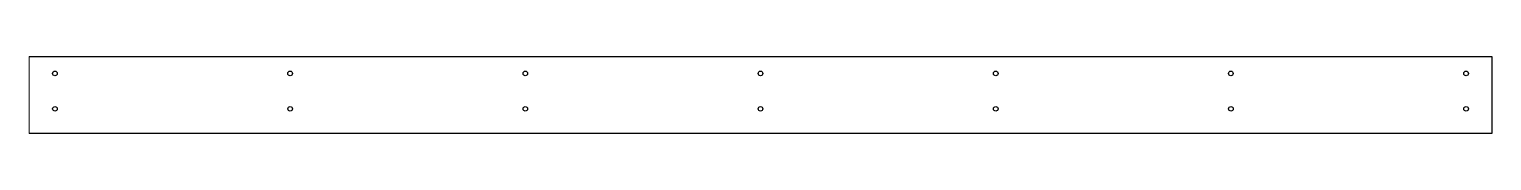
# Paper-space layout 'Layout1' of a CAD drawing. Header units: millimetres. Extents: x 0 to 257, y 91 to 104.
# The model-space entities are those that its viewports show. They can reach past a viewport. Long polylines and large blocks are cut down to what shows.
import ezdxf

# ---------------------------------------------------------------- set-up
doc = ezdxf.new("R2010")
doc.units = ezdxf.units.MM
doc.header["$LTSCALE"] = 10
doc.layers.add('BOLTS', color=6, linetype='Continuous')
doc.layers.add('MEMBERS', color=5, linetype='Continuous')

msp = doc.modelspace()

# ---------------------------------------------------------------- linework, layer by layer
at = {"layer": 'BOLTS', "color": 2, "linetype": 'Continuous'}
for centre in [(50, 42), (508.2, 42), (966.4, 42), (1424.6, 42), (1882.8, 42), (2340.9, 42), (2799.1, 42), (50.1, -27), (508.3, -27), (966.4, -27), (1424.6, -27), (1882.8, -27), (2341, -27), (2799.2, -27)]:
    msp.add_circle(centre, 4.5, dxfattribs=at)
at = {"layer": 'MEMBERS', "color": 3, "linetype": 'Continuous'}
for p, q in [((0, -75), (0, 75)), ((0, 75), (2849.1, 75)), ((2849.1, 75), (2849.1, -75)), ((2849.1, -75), (0, -75))]:
    msp.add_line(p, q, dxfattribs=at)

psp = doc.layouts.get("Layout1")

# ---------------------------------------------------------------- viewports
at = {"layer": '0'}
psp.add_viewport(center=(128.5, 97.5), size=(257, 13.5304), view_center_point=(1424.57, 0), view_height=150, dxfattribs=at)

doc.saveas('drawing.dxf')
